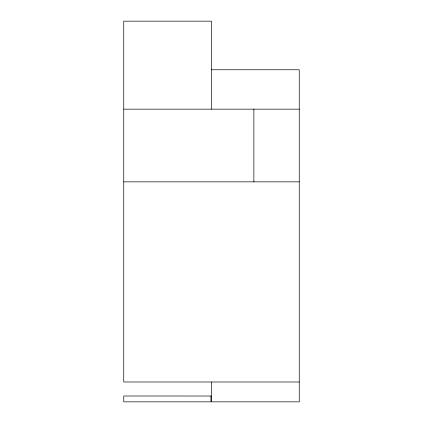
<?xml version="1.0" encoding="UTF-8"?>
<svg xmlns="http://www.w3.org/2000/svg" width="423" height="423" viewBox="0 0 423 423"><rect width="100%" height="100%" fill="white"/><g stroke="black" fill="none" stroke-linecap="round" stroke-linejoin="round"><path stroke-width="0.63" d="M211.5 69.763L299.257 69.763L299.257 401.85L211.5 401.85L211.5 382.059M123.743 109.155L299.257 109.155M123.743 181.848L299.257 181.848M299.257 381.985L123.743 381.985L123.743 21.15L211.5 21.15L211.5 109.155M253.869 109.155L253.869 181.848M210.929 396.018L123.743 396.002L123.743 401.85L210.929 401.85L210.929 396.018"/></g></svg>
